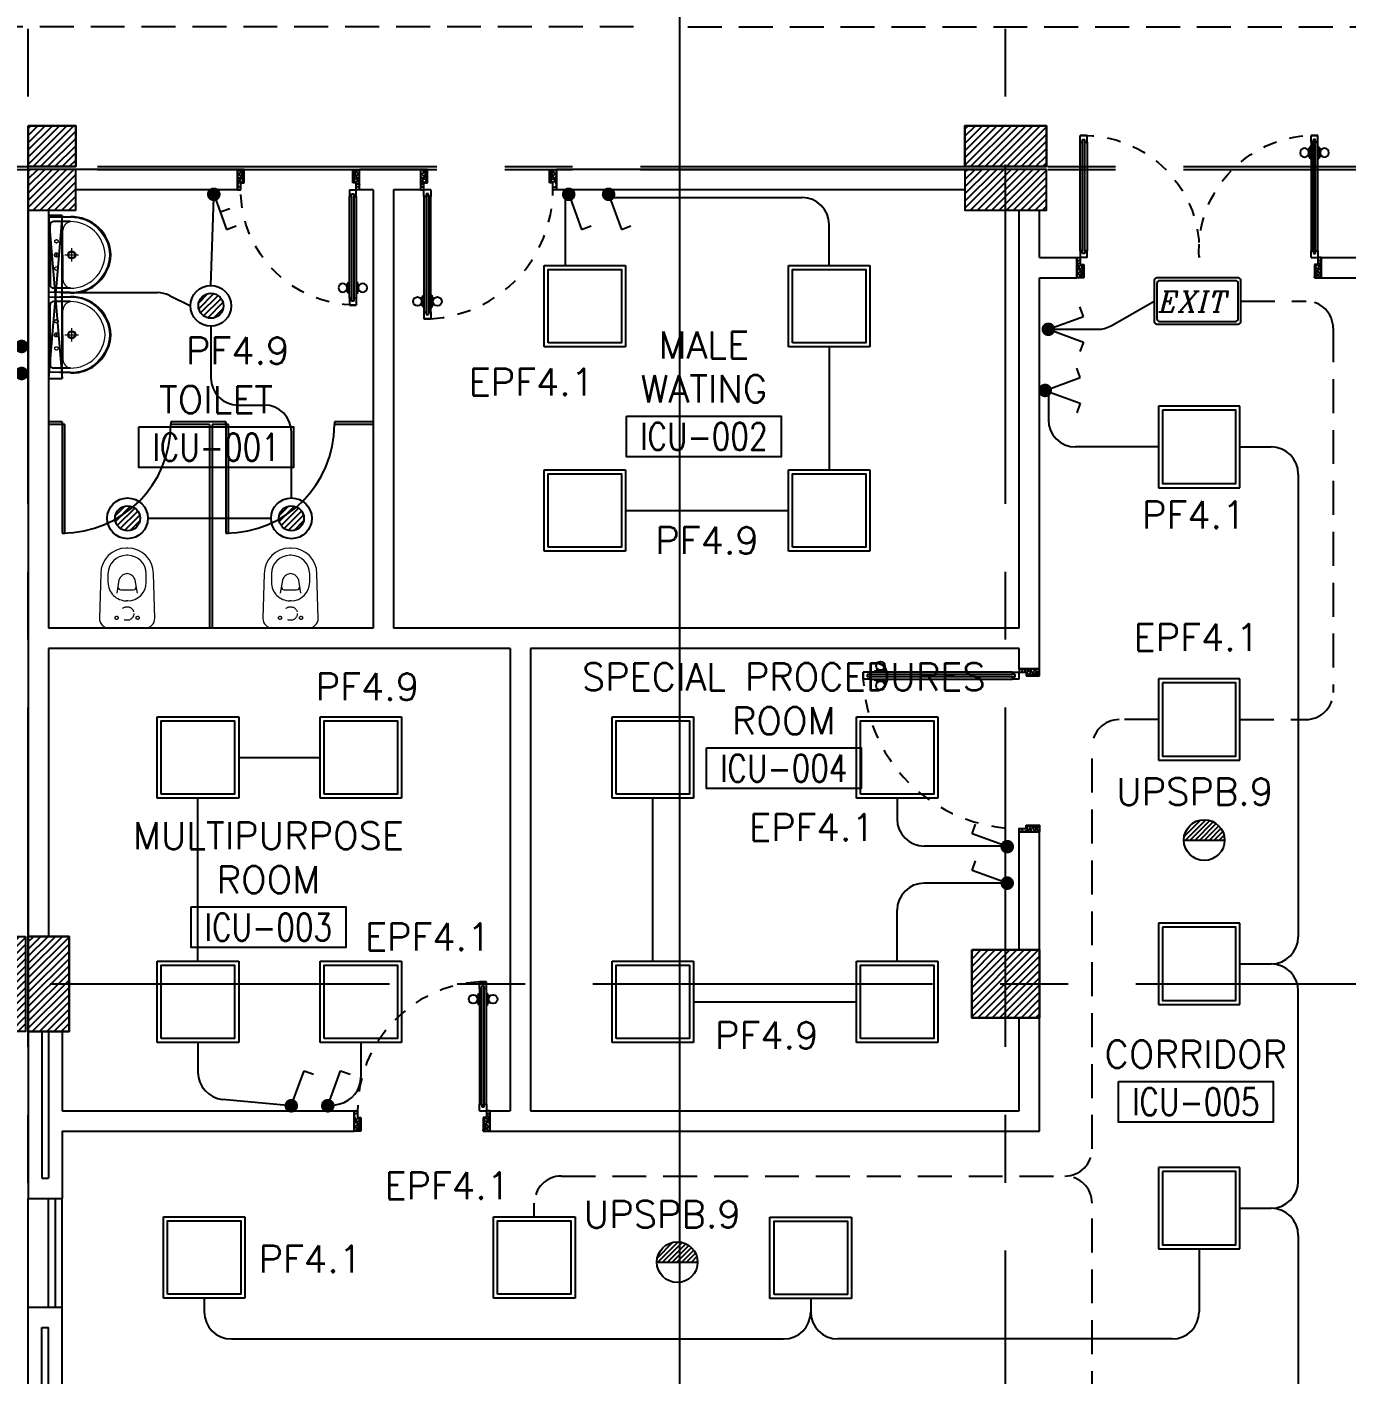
# Model space of a CAD drawing. Extents: x -0.3 to 91.9, y -1.1 to 78.4.
# Drawn here: x 52.18 to 61.9, y 24.48 to 34.4 of the extents above; entities that cross this region are included whole.
import ezdxf
from ezdxf.enums import TextEntityAlignment as Align

# ---------------------------------------------------------------- set-up
doc = ezdxf.new("R2010")
doc.units = 0
doc.header["$MEASUREMENT"] = 0
for name, pattern in [('CENTERX2', [4, 2.5, -0.5, 0.5, -0.5]), ('DASHED', [0.75, 0.5, -0.25]), ('HIDDEN', [0.375, 0.25, -0.125]), ('HIDDEN2', [0.1875, 0.125, -0.0625])]:
    doc.linetypes.add(name, pattern=pattern)
doc.layers.get('0').update_dxf_attribs({"linetype": 'CONTINUOUS'})
for name, color, linetype in [('AXES', 11, 'CENTERX2'), ('COL', 11, 'CONTINUOUS'), ('DOOR', 7, 'CONTINUOUS'), ('E-CLINE', 4, 'CONTINUOUS'), ('E-HLINE', 4, 'HIDDEN'), ('E-LITE', 4, 'CONTINUOUS'), ('E-SWITCH', 4, 'CONTINUOUS'), ('E-TEXT', 4, 'CONTINUOUS'), ('E-TRXT', 4, 'CONTINUOUS'), ('EL-LITE', 4, 'CONTINUOUS'), ('FIX', 11, 'CONTINUOUS'), ('HAT', 11, 'CONTINUOUS'), ('INSUL', 11, 'CONTINUOUS'), ('PART', 11, 'CONTINUOUS'), ('RM-BOX', 11, 'CONTINUOUS'), ('RM-NAME', 11, 'CONTINUOUS'), ('RM-NO', 11, 'CONTINUOUS'), ('SUNI-FUR', 11, 'CONTINUOUS'), ('WALL', 11, 'CONTINUOUS'), ('WIN', 7, 'CONTINUOUS')]:
    doc.layers.add(name, color=color, linetype=linetype)
doc.styles.add('ITALICC', font='italicc')
doc.styles.add('ROMANS', font='ROMANS.shx', dxfattribs={"width": 0.6})

# ---------------------------------------------------------------- blocks, each defined once
blk = doc.blocks.new('A$C272A55A0')
at = {"layer": 'DOOR', "color": 0, "linetype": 'ByBlock'}
for p, q in [((0, 900.4), (0, 1050.4)), ((50, 1050.4), (0, 1050.4)), ((50, 950.4), (50, 1050.4)), ((1750, 950.4), (1750, 1050.4)), ((1750, 1050.4), (1800, 1050.4)), ((1800, 1050.4), (1800, 900.4)), ((0, 900.4), (25, 900.4)), ((25, 950.4), (50, 950.4)), ((25, 900.4), (25, 950.4)), ((75, 900.4), (25, 900.4)), ((25, 850.4), (25, 900.4)), ((75, 900.4), (75, 850.4)), ((1725, 900.4), (1775, 900.4)), ((1725, 900.4), (1725, 850.4)), ((1775, 950.4), (1750, 950.4)), ((1775, 900.4), (1775, 950.4)), ((1800, 900.4), (1775, 900.4)), ((1775, 850.4), (1775, 900.4)), ((42, 850.4), (25, 850.4)), ((58, 870.4), (42, 870.4)), ((42, 870.4), (42, 850.4)), ((58, 850.4), (58, 870.4)), ((75, 850.4), (58, 850.4)), ((1725, 850.4), (1742, 850.4)), ((1742, 870.4), (1758, 870.4)), ((1742, 850.4), (1742, 870.4)), ((1758, 870.4), (1758, 850.4)), ((1758, 850.4), (1775, 850.4)), ((1717.8, 160.1), (1708.8, 160.1)), ((1708.8, 95.3), (1708.8, 160.1)), ((1725, 172.7), (1717.8, 172.7)), ((1717.8, 172.7), (1717.8, 82.7)), ((1717.8, 95.3), (1717.8, 160.1)), ((1775, 172.7), (1782.2, 172.7)), ((1782.2, 172.7), (1782.2, 82.7)), ((1782.2, 160.1), (1791.2, 160.1)), ((1782.2, 95.3), (1782.2, 160.1)), ((1791.2, 95.3), (1791.2, 160.1)), ((25, 50.4), (42, 50.4)), ((25, 50.4), (25, 0.4)), ((25, 0.4), (75, 0.4)), ((75, 0.4), (25, 0.4)), ((42, 50.4), (42, 30.4)), ((42, 30.4), (58, 30.4)), ((58, 50.4), (75, 50.4)), ((58, 50.4), (58, 30.4)), ((75, 50.4), (75, 0.4)), ((1717.8, 95.3), (1708.8, 95.3)), ((1725, 82.7), (1717.8, 82.7)), ((1742, 50.4), (1725, 50.4)), ((1725, 50.4), (1725, 0.4)), ((1775, 0.4), (1725, 0.4)), ((1725, 0.4), (1775, 0.4)), ((1742, 50.4), (1742, 30.4)), ((1758, 30.4), (1742, 30.4)), ((1775, 50.4), (1758, 50.4)), ((1758, 50.4), (1758, 30.4)), ((1775, 82.7), (1782.2, 82.7)), ((1775, 50.4), (1775, 0.4)), ((1782.2, 95.3), (1791.2, 95.3))]:
    blk.add_line(p, q, dxfattribs=at)
at = {"layer": 'DOOR', "color": 9, "linetype": 'ByBlock'}
for p, q in [((50, 1050.4), (0, 1010.2)), ((50, 1050.4), (0, 936.6)), ((50, 1050.4), (36.6, 950.4)), ((1750, 1050.4), (1800, 1010.2)), ((1750, 1050.4), (1800, 936.6)), ((1750, 1050.4), (1763.4, 950.4))]:
    blk.add_line(p, q, dxfattribs=at)
at = {"layer": 'DOOR', "linetype": 'ByBlock'}
for p, q in [((25, 850.4), (25, 50.4)), ((42, 850.4), (42, 50.4)), ((58, 850.4), (58, 50.4)), ((75, 50.4), (75, 850.4)), ((1725, 50.4), (1725, 850.4)), ((1742, 850.4), (1742, 50.4)), ((1758, 850.4), (1758, 50.4)), ((1775, 850.4), (1775, 50.4))]:
    blk.add_line(p, q, dxfattribs=at)
at = {"layer": 'DOOR', "color": 0, "linetype": 'ByBlock'}
for centre in [(1676.5, 127.7), (1823.5, 127.7)]:
    blk.add_circle(centre, 32.4, dxfattribs=at)
at = {"layer": 'DOOR', "color": 9, "linetype": 'ByBlock'}
for centre, radius, start, end in [((50, 1050.4), 54.4, 203.20738, 270), ((50, 1050.4), 74.4, 227.77643, 270), ((50, 1050.4), 34.4, 180, 270), ((50, 1050.4), 14.4, 180, 270), ((1750, 1050.4), 14.4, 270, 0), ((1750, 1050.4), 34.4, 270, 0), ((1750, 1050.4), 54.4, 270, 336.79262), ((1750, 1050.4), 74.4, 270, 312.22357), ((50, 1050.4), 94.4, 238.01819, 270), ((50, 1050.4), 114.4, 244.08384, 257.37743), ((50, 1050.4), 134.4, 248.15985, 259.28002), ((50, 1050.4), 154.4, 251.10529, 256.28577), ((1750, 1050.4), 94.4, 270, 301.98181), ((1750, 1050.4), 114.4, 282.62257, 295.91616), ((1750, 1050.4), 134.4, 280.71998, 291.84015), ((1750, 1050.4), 154.4, 283.71423, 288.89471)]:
    blk.add_arc(centre, radius, start, end, dxfattribs=at)
at = {"layer": 'DOOR', "linetype": 'HIDDEN', "ltscale": 0.5}
for centre, start, end in [((50, 851.4), 268.31738, 3.29648), ((1750, 851.4), 176.70352, 271.68262)]:
    blk.add_arc(centre, 851.4, start, end, dxfattribs=at)
at = {"layer": 'WALL', "linetype": 'ByBlock'}
blk.add_line((1800, 900.4), (1800, 1050.4), dxfattribs=at)
blk = doc.blocks.new('*X135')
at = {"color": 0}
for p, q in [((80579.2, 132657.6), (81071.3, 133149.7)), ((80579.2, 132710.7), (81018.3, 133149.7)), ((80579.2, 132763.7), (80965.3, 133149.7)), ((80579.2, 132816.7), (80912.2, 133149.7)), ((80579.2, 132869.8), (80859.2, 133149.7)), ((80579.2, 132922.8), (80806.2, 133149.7)), ((80579.2, 132975.8), (80753.1, 133149.7)), ((80579.2, 133028.9), (80700.1, 133149.7)), ((80579.2, 133081.9), (80647.1, 133149.7)), ((80579.2, 133134.9), (80594, 133149.7)), ((80624.4, 132649.7), (81079.2, 133104.6)), ((80677.4, 132649.7), (81079.2, 133051.6)), ((80730.4, 132649.7), (81079.2, 132998.5)), ((80783.5, 132649.7), (81079.2, 132945.5)), ((80836.5, 132649.7), (81079.2, 132892.5)), ((80889.5, 132649.7), (81079.2, 132839.4)), ((80942.6, 132649.7), (81079.2, 132786.4)), ((80995.6, 132649.7), (81079.2, 132733.4)), ((81048.6, 132649.7), (81079.2, 132680.3))]:
    blk.add_line(p, q, dxfattribs=at)
blk = doc.blocks.new('COL50')
at = {"layer": 'COL'}
blk.add_lwpolyline([(-250, 250), (-250, -250), (250, -250), (250, 250)], close=True, dxfattribs=at)
blk = doc.blocks.new('C7')
at = {"layer": 'HAT'}
h = blk.add_hatch(dxfattribs=at)
h.set_pattern_fill('ANSI31', color=256, scale=300, style=0)
h.set_pattern_definition([(45, (-248876.182, -51411.005), (-26.5165043, 26.5165043), [])])
h.paths.add_polyline_path([(350, 300), (250, 300), (0, 300), (0, 0), (350, 0)])
at = {"layer": 'COL'}
blk.add_lwpolyline([(0, 300), (0, 0), (350, 0), (350, 300)], close=True, dxfattribs=at)
blk = doc.blocks.new('C5')
at = {"layer": 'HAT', "linetype": 'ByBlock'}
h = blk.add_hatch(dxfattribs=at)
h.set_pattern_fill('ANSI31', color=256, scale=300, style=0)
h.set_pattern_definition([(45, (-223356.182, -51411.005), (-26.516504, 26.516504), [])])
h.paths.add_polyline_path([(300, 300), (0, 300), (0, 0), (300, 0)])
h.paths.add_polyline_path([(600, 300), (300, 300), (300, 0), (600, 0)])
at = {"layer": 'COL'}
blk.add_lwpolyline([(600, 300), (0, 300), (0, 0), (600, 0)], close=True, dxfattribs=at)
blk = doc.blocks.new('C11')
at = {"layer": 'HAT'}
h = blk.add_hatch(dxfattribs=at)
h.set_pattern_fill('ANSI31', color=256, scale=300, style=0)
h.set_pattern_definition([(45, (-248556.182, -75061.005), (-26.5165043, 26.5165043), [])])
h.paths.add_polyline_path([(300, 700), (0, 700), (0, 350), (300, 350)])
h.paths.add_polyline_path([(300, 350), (0, 350), (0, 0), (300, 0)])
at = {"layer": 'COL'}
blk.add_lwpolyline([(300, 700), (300, 0), (0, 0), (0, 700)], close=True, dxfattribs=at)
blk = doc.blocks.new('C11D')
at = {"layer": 'COL', "linetype": 'ByBlock'}
for p in [(-320, 0), (0, 0)]:
    blk.add_blockref('C11', p, dxfattribs=at)
blk = doc.blocks.new('RM1')
at = {"layer": 'RM-BOX'}
blk.add_lwpolyline([(569.9, -200), (-569.9, -200), (-569.9, -500), (569.9, -500)], close=True, dxfattribs=at)
at = {"layer": 'RM-NAME', "style": 'ROMANS'}
for tag, p in [('ROOMNAME1', (0, 323.8)), ('ROOMNAME2', (0, 0))]:
    blk.add_attdef(tag, text='', height=200, dxfattribs=at).set_placement(p, align=Align.MIDDLE)
at = {"layer": 'RM-NO', "style": 'ROMANS', "width": 0.8}
blk.add_attdef('ROOMNO', text='', height=200, dxfattribs=at).set_placement((0, -350), align=Align.MIDDLE)
blk = doc.blocks.new('DOOR90')
at = {"layer": 'DOOR', "color": 0, "linetype": 'ByBlock'}
for p, q in [((-150, 0), (-150, -25)), ((-150, 0), (0, 0)), ((0, -50), (0, 0)), ((-1000, -25), (-1000, -75)), ((-1000, -75), (-1000, -25)), ((-950, -25), (-1000, -25)), ((-950, -75), (-1000, -75)), ((-970, -42), (-970, -58)), ((-950, -42), (-970, -42)), ((-950, -58), (-970, -58)), ((-950, -25), (-950, -42)), ((-950, -58), (-950, -75)), ((-917.6, -25), (-917.6, -17.8)), ((-827.6, -17.8), (-917.6, -17.8)), ((-917.6, -75), (-917.6, -82.2)), ((-827.6, -82.2), (-917.6, -82.2)), ((-905, -17.8), (-905, -8.8)), ((-905, -8.8), (-840.2, -8.8)), ((-905, -17.8), (-840.2, -17.8)), ((-905, -82.2), (-905, -91.2)), ((-905, -82.2), (-840.2, -82.2)), ((-905, -91.2), (-840.2, -91.2)), ((-840.2, -17.8), (-840.2, -8.8)), ((-840.2, -82.2), (-840.2, -91.2)), ((-827.6, -25), (-827.6, -17.8)), ((-827.6, -75), (-827.6, -82.2)), ((-200, -42), (-200, -25)), ((-200, -25), (-150, -25)), ((-180, -42), (-200, -42)), ((-200, -75), (-200, -58)), ((-200, -58), (-180, -58)), ((-150, -75), (-200, -75)), ((-180, -58), (-180, -42)), ((-150, -75), (-150, -25)), ((-150, -25), (-100, -25)), ((-100, -25), (-100, -50)), ((-100, -50), (0, -50)), ((-150, -900), (-150, -875)), ((-150, -875), (-100, -875)), ((-100, -850), (0, -850)), ((-100, -875), (-100, -850)), ((0, -850), (0, -900)), ((0, -900), (-150, -900)), ((-150, -900), (0, -900))]:
    blk.add_line(p, q, dxfattribs=at)
at = {"layer": 'DOOR', "color": 9, "linetype": 'ByBlock'}
for p, q in [((0, -50), (-113.7, 0)), ((0, -50), (-40.1, 0)), ((0, -50), (-100, -36.6)), ((0, -850), (-113.7, -900)), ((0, -850), (-100, -863.4)), ((0, -850), (-40.1, -900))]:
    blk.add_line(p, q, dxfattribs=at)
at = {"layer": 'DOOR', "linetype": 'ByBlock'}
for p, q in [((-200, -25), (-950, -25)), ((-200, -42), (-950, -42)), ((-200, -58), (-950, -58)), ((-950, -75), (-200, -75))]:
    blk.add_line(p, q, dxfattribs=at)
at = {"layer": 'DOOR', "color": 0, "linetype": 'ByBlock'}
for centre in [(-872.6, 23.5), (-872.6, -123.5)]:
    blk.add_circle(centre, 32.4, dxfattribs=at)
at = {"layer": 'DOOR', "color": 9, "linetype": 'ByBlock'}
for centre, radius, start, end in [((0, -50), 154.4, 161.10529, 166.28577), ((0, -50), 134.4, 158.15985, 169.28002), ((0, -50), 94.4, 148.01819, 180), ((0, -50), 74.4, 137.77643, 180), ((0, -50), 114.4, 154.08384, 167.37743), ((0, -50), 54.4, 113.20738, 180), ((0, -50), 34.4, 90, 180), ((0, -50), 14.4, 90, 180), ((0, -850), 154.4, 193.71423, 198.89471), ((0, -850), 134.4, 190.71998, 201.84015), ((0, -850), 94.4, 180, 211.98181), ((0, -850), 74.4, 180, 222.22357), ((0, -850), 54.4, 180, 246.79262), ((0, -850), 34.4, 180, 270), ((0, -850), 14.4, 180, 270)]:
    blk.add_arc(centre, radius, start, end, dxfattribs=at)
at = {"layer": 'DOOR', "linetype": 'HIDDEN', "ltscale": 0.5}
blk.add_arc((-150, -25), 850, 180, 270, dxfattribs=at)
blk = doc.blocks.new('DOOR100')
at = {"layer": 'DOOR', "color": 0, "linetype": 'ByBlock'}
for p, q in [((-25, 1300), (-75, 1300)), ((-75, 1300), (-25, 1300)), ((-75, 1250), (-75, 1300)), ((-25, 1250), (-25, 1300)), ((-82.2, 1205), (-91.2, 1205)), ((-91.2, 1205), (-91.2, 1140.2)), ((-75, 1217.6), (-82.2, 1217.6)), ((-82.2, 1127.6), (-82.2, 1217.6)), ((-82.2, 1205), (-82.2, 1140.2)), ((-58, 1250), (-75, 1250)), ((-42, 1270), (-58, 1270)), ((-58, 1250), (-58, 1270)), ((-42, 1250), (-42, 1270)), ((-25, 1250), (-42, 1250)), ((-25, 1217.6), (-17.8, 1217.6)), ((-17.8, 1127.6), (-17.8, 1217.6)), ((-17.8, 1205), (-8.8, 1205)), ((-17.8, 1205), (-17.8, 1140.2)), ((-8.8, 1205), (-8.8, 1140.2)), ((-82.2, 1140.2), (-91.2, 1140.2)), ((-75, 1127.6), (-82.2, 1127.6)), ((-25, 1127.6), (-17.8, 1127.6)), ((-17.8, 1140.2), (-8.8, 1140.2)), ((-75, 200), (-58, 200)), ((-75, 150), (-75, 200)), ((-58, 200), (-58, 180)), ((-42, 200), (-25, 200)), ((-42, 180), (-42, 200)), ((-25, 200), (-25, 150)), ((-1200, 0), (-1200, 150)), ((-1200, 150), (-1175, 150)), ((-1200, 150), (-1200, 0)), ((-1175, 150), (-1175, 100)), ((-1175, 100), (-1150, 100)), ((-1150, 100), (-1150, 0)), ((-75, 150), (-25, 150)), ((-58, 180), (-42, 180)), ((-50, 100), (-50, 0)), ((-25, 100), (-50, 100)), ((0, 150), (-25, 150)), ((-25, 150), (-25, 100)), ((0, 150), (0, 0)), ((-1150, 0), (-1200, 0)), ((-50, 0), (0, 0))]:
    blk.add_line(p, q, dxfattribs=at)
at = {"layer": 'DOOR', "linetype": 'ByBlock'}
for p, q in [((-75, 1250), (-75, 200)), ((-58, 200), (-58, 1250)), ((-42, 200), (-42, 1250)), ((-25, 200), (-25, 1250)), ((0, 0), (0, 150))]:
    blk.add_line(p, q, dxfattribs=at)
at = {"layer": 'DOOR', "color": 9, "linetype": 'ByBlock'}
for p, q in [((-1150, 0), (-1200, 113.7)), ((-1150, 0), (-1163.4, 100)), ((-50, 0), (0, 113.7)), ((-50, 0), (-36.6, 100)), ((-1150, 0), (-1200, 40.1)), ((-50, 0), (0, 40.1))]:
    blk.add_line(p, q, dxfattribs=at)
at = {"layer": 'DOOR', "color": 0, "linetype": 'ByBlock'}
for centre in [(-123.5, 1172.6), (23.5, 1172.6)]:
    blk.add_circle(centre, 32.4, dxfattribs=at)
at = {"layer": 'DOOR', "linetype": 'HIDDEN', "ltscale": 0.5}
blk.add_arc((-25, 150), 1150, 89.99998, 180.00006, dxfattribs=at)
at = {"layer": 'DOOR', "color": 9, "linetype": 'ByBlock'}
for centre, radius, start, end in [((-1150, 0), 154.4, 103.71423, 108.89471), ((-1150, 0), 134.4, 100.71998, 111.84015), ((-50, 0), 134.4, 68.15985, 79.28002), ((-50, 0), 114.4, 64.08384, 77.37743), ((-50, 0), 154.4, 71.10529, 76.28577), ((-1150, 0), 94.4, 90, 121.98181), ((-1150, 0), 74.4, 90, 132.22357), ((-1150, 0), 54.4, 90, 156.79262), ((-1150, 0), 34.4, 90, 180), ((-1150, 0), 14.4, 90, 180), ((-50, 0), 94.4, 58.01819, 90), ((-50, 0), 74.4, 47.77643, 90), ((-50, 0), 54.4, 23.20738, 90), ((-50, 0), 34.4, 0, 90), ((-50, 0), 14.4, 0, 90)]:
    blk.add_arc(centre, radius, start, end, dxfattribs=at)
blk = doc.blocks.new('LAV1')
at = {"layer": 'FIX', "linetype": 'ByBlock', "ltscale": 0.3}
for p, q in [((-280, 210), (-275, 50)), ((-245, 210), (-245, 85)), ((245, 210), (245, 85)), ((280, 210), (275, 50)), ((0, 60), (-220.2, 60)), ((0, 60), (220.2, 60))]:
    blk.add_line(p, q, dxfattribs=at)
at = {"layer": 'FIX', "linetype": 'Continuous', "lineweight": 20}
for p, q in [((-275, 210), (-275, 50)), ((275, 210), (275, 50)), ((0, 155), (-181.4, 155)), ((0, 155), (181.4, 155)), ((0, 50), (-275, 50)), ((0, 50), (-252.5, 50)), ((0, 50), (252.5, 50)), ((0, 50), (275, 50))]:
    blk.add_line(p, q, dxfattribs=at)
at = {"layer": 'FIX', "linetype": 'DASHED', "lineweight": 20, "ltscale": 0.05}
for p, q in [((49.5, 220), (-50.5, 220)), ((-0.5, 170), (-0.5, 270)), ((-0.5, 170), (-0.5, 270))]:
    blk.add_line(p, q, dxfattribs=at)
at = {"layer": 'FIX', "lineweight": 20}
for p, q in [((15.6, 107.5), (-15.5, 107.5)), ((0, 92), (0, 123))]:
    blk.add_line(p, q, dxfattribs=at)
for centre, radius in [((-0.5, 220), 29.5), ((-0.5, 220), 22.5), ((0, 107.5), 15.5)]:
    blk.add_circle(centre, radius, dxfattribs=at)
at = {"layer": 'FIX', "linetype": 'HIDDEN', "lineweight": 20, "ltscale": 0.05}
for centre in [(-100, 107.5), (100, 107.5)]:
    blk.add_circle(centre, 12.4, dxfattribs=at)
at = {"layer": 'FIX', "linetype": 'ByBlock', "ltscale": 0.3}
for centre, radius, start, end in [((6.9, 220), 287, 91.37765, 182.00641), ((-6.9, 220), 287, 357.99359, 88.62235), ((-220.1, 84.9), 24.9, 179.70214, 269.94861), ((220.1, 84.9), 24.9, 270.05139, 0.29786)]:
    blk.add_arc(centre, radius, start, end, dxfattribs=at)
at = {"layer": 'FIX', "linetype": 'Continuous', "lineweight": 20}
for centre, radius, start, end in [((8.4, 216.7), 283.4, 91.6988, 181.35097), ((-8.4, 216.7), 283.4, 358.64903, 88.3012), ((7.6, 212.5), 252.7, 91.73281, 180.48842), ((-7.6, 212.5), 252.7, 359.51158, 88.26719), ((-179.2, 221.8), 66.9, 190.20056, 268.07863), ((179.2, 221.8), 66.9, 271.92137, 349.79944)]:
    blk.add_arc(centre, radius, start, end, dxfattribs=at)
blk = doc.blocks.new('WC1')
at = {"layer": 'FIX', "lineweight": 20}
for p, q in [((-210, 203.8), (-538, 193.8)), ((-475, 140.8), (-538, 140.8)), ((-727, 4.8), (-727, -4.8)), ((-674, 4.8), (-674, -4.8)), ((-533.7, 24.2), (-539.5, 0)), ((-539.5, 0), (-533.7, -24.2)), ((-394.8, 75.7), (-490.4, 60.1)), ((-339, 4.8), (-339, -4.8)), ((-490.4, -60.1), (-394.8, -75.7)), ((-538, -140.8), (-475, -140.8)), ((-538, -193.8), (-210, -203.8))]:
    blk.add_line(p, q, dxfattribs=at)
at = {"layer": 'FIX', "linetype": 'Continuous', "lineweight": 20}
blk.add_line((-420.1, -47.3), (-420.4, 44.6), dxfattribs=at)
at = {"layer": 'FIX', "lineweight": 20}
blk.add_lwpolyline([(-213.2, -203.8), (-210, -203.8, 0.414214), (-137, -130.8), (-137, 0), (-137, 130.8, 0.414214), (-210, 203.8)], format="xyb", dxfattribs=at)
at = {"layer": 'FIX', "linetype": 'HIDDEN2', "lineweight": 20, "ltscale": 0.3}
blk.add_circle((-245, 0), 49.8, dxfattribs=at)
at = {"layer": 'FIX', "linetype": 'HIDDEN', "lineweight": 20, "ltscale": 0.05}
for centre in [(-213.2, 77.5), (-213.2, -77.5)]:
    blk.add_circle(centre, 11.6, dxfattribs=at)
at = {"layer": 'FIX', "lineweight": 20}
for centre, radius, start, end in [((-538, 4.8), 189, 90, 180), ((-538, 4.8), 136, 90, 180), ((-475, 4.8), 136, 360, 90), ((-473, -6.9), 68.2, 128.92417, 152.84682), ((-464.4, -17.6), 82, 108.49595, 128.92417), ((-538, -4.8), 189, 180, 270), ((-538, -4.8), 136, 180, 270), ((-473, 6.9), 68.2, 207.15318, 231.07583), ((-464.4, 17.6), 82, 231.07583, 251.50405), ((-475, -4.8), 136, 270, 0)]:
    blk.add_arc(centre, radius, start, end, dxfattribs=at)
at = {"layer": 'FIX', "linetype": 'Continuous', "lineweight": 20}
for centre, start, end in [((-442.7, 45.5), 357.66621, 91.61215), ((-442.4, -45.6), 268.38785, 2.33379)]:
    blk.add_arc(centre, 22.3, start, end, dxfattribs=at)
blk = doc.blocks.new('DOOR-10')
at = {"layer": 'DOOR', "color": 0, "linetype": 'ByBlock'}
for p, q in [((-25.7, 1100), (-75.7, 1100)), ((-75.7, 1100), (-25.7, 1100)), ((-75.7, 1050), (-75.7, 1100)), ((-25.7, 1050), (-25.7, 1100)), ((-82.9, 1005), (-91.9, 1005)), ((-91.9, 1005), (-91.9, 940.2)), ((-75.7, 1017.6), (-82.9, 1017.6)), ((-82.9, 927.6), (-82.9, 1017.6)), ((-82.9, 1005), (-82.9, 940.2)), ((-58.7, 1050), (-75.7, 1050)), ((-42.7, 1070), (-58.7, 1070)), ((-58.7, 1050), (-58.7, 1070)), ((-42.7, 1050), (-42.7, 1070)), ((-25.7, 1050), (-42.7, 1050)), ((-25.7, 1017.6), (-18.5, 1017.6)), ((-18.5, 927.6), (-18.5, 1017.6)), ((-18.5, 1005), (-9.5, 1005)), ((-18.5, 1005), (-18.5, 940.2)), ((-9.5, 1005), (-9.5, 940.2)), ((-82.9, 940.2), (-91.9, 940.2)), ((-75.7, 927.6), (-82.9, 927.6)), ((-25.7, 927.6), (-18.5, 927.6)), ((-18.5, 940.2), (-9.5, 940.2)), ((-75.7, 200), (-58.7, 200)), ((-75.7, 150), (-75.7, 200)), ((-58.7, 200), (-58.7, 180)), ((-42.7, 200), (-25.7, 200)), ((-42.7, 180), (-42.7, 200)), ((-25.7, 200), (-25.7, 150)), ((-1000.7, 0), (-1000.7, 150)), ((-1000.7, 150), (-975.7, 150)), ((-1000.7, 150), (-1000.7, 0)), ((-975.7, 150), (-975.7, 100)), ((-975.7, 100), (-950.7, 100)), ((-950.7, 100), (-950.7, 0)), ((-75.7, 150), (-25.7, 150)), ((-58.7, 180), (-42.7, 180)), ((-50.7, 100), (-50.7, 0)), ((-25.7, 100), (-50.7, 100)), ((-0.7, 150), (-25.7, 150)), ((-25.7, 150), (-25.7, 100)), ((-950.7, 0), (-1000.7, 0)), ((-50.7, 0), (-0.7, 0))]:
    blk.add_line(p, q, dxfattribs=at)
at = {"layer": 'DOOR', "linetype": 'ByBlock'}
for p, q in [((-75.7, 1050), (-75.7, 200)), ((-58.7, 200), (-58.7, 1050)), ((-42.7, 200), (-42.7, 1050)), ((-25.7, 200), (-25.7, 1050))]:
    blk.add_line(p, q, dxfattribs=at)
at = {"layer": 'DOOR', "color": 9, "linetype": 'ByBlock'}
for p, q in [((-950.7, 0), (-1000.7, 113.7)), ((-950.7, 0), (-964.1, 100)), ((-50.7, 0), (-0.7, 113.7)), ((-50.7, 0), (-37.3, 100)), ((-0.7, 0), (-0.7, 150)), ((-950.7, 0), (-1000.7, 40.1)), ((-50.7, 0), (-0.7, 40.1))]:
    blk.add_line(p, q, dxfattribs=at)
at = {"layer": 'DOOR', "color": 0, "linetype": 'ByBlock'}
for centre in [(-124.2, 972.6), (22.8, 972.6)]:
    blk.add_circle(centre, 32.4, dxfattribs=at)
at = {"layer": 'DOOR', "linetype": 'HIDDEN', "ltscale": 0.5}
blk.add_arc((-23.4, 149.1), 952.3, 93.14816, 179.94816, dxfattribs=at)
at = {"layer": 'DOOR', "color": 9, "linetype": 'ByBlock'}
for centre, radius, start, end in [((-950.7, 0), 154.4, 103.71423, 108.89471), ((-950.7, 0), 134.4, 100.71998, 111.84015), ((-50.7, 0), 134.4, 68.15985, 79.28002), ((-50.7, 0), 114.4, 64.08384, 77.37743), ((-50.7, 0), 154.4, 71.10529, 76.28577), ((-950.7, 0), 94.4, 90, 121.98181), ((-950.7, 0), 74.4, 90, 132.22357), ((-950.7, 0), 54.4, 90, 156.79262), ((-950.7, 0), 34.4, 90, 180), ((-950.7, 0), 14.4, 90, 180), ((-50.7, 0), 94.4, 58.01819, 90), ((-50.7, 0), 74.4, 47.77643, 90), ((-50.7, 0), 54.4, 23.20738, 90), ((-50.7, 0), 34.4, 0, 90), ((-50.7, 0), 14.4, 0, 90)]:
    blk.add_arc(centre, radius, start, end, dxfattribs=at)
blk = doc.blocks.new('L42')
at = {"layer": 'E-LITE'}
for p, q in [((0.3, 0.3), (-0.3, 0.3)), ((-0.3, 0.3), (-0.3, -0.3)), ((0.3, -0.3), (0.3, 0.3)), ((-0.3, -0.3), (0.3, -0.3))]:
    blk.add_line(p, q, dxfattribs=at)
at = {"layer": 'E-LITE', "color": 8}
blk.add_lwpolyline([(-0.27, 0.27), (-0.27, -0.27), (0.27, -0.27), (0.27, 0.27)], close=True, dxfattribs=at)
blk = doc.blocks.new('*X59')
at = {"color": 0}
for p, q in [((21548.527, 18540.142), (21548.801, 18540.415)), ((21548.529, 18539.966), (21548.977, 18540.414)), ((21548.584, 18539.845), (21549.098, 18540.359)), ((21548.672, 18539.756), (21549.187, 18540.271)), ((21548.793, 18539.7), (21549.243, 18540.15)), ((21548.966, 18539.696), (21549.246, 18539.977))]:
    blk.add_line(p, q, dxfattribs=at)
blk = doc.blocks.new('SPOT')
at = {"layer": 'E-LITE'}
for radius in [0.6, 0.369]:
    blk.add_circle((0, 0), radius, dxfattribs=at)
at = {"layer": 'E-LITE', "color": 8}
blk.add_blockref('*X59', (-21548.886, -18540.056), dxfattribs=at)
blk = doc.blocks.new('MR14')
at = {"layer": 'E-LITE'}
for p, q in [((-600, 100), (-600, 0)), ((600, 0), (600, 100)), ((-600, 0), (600, 0))]:
    blk.add_line(p, q, dxfattribs=at)
at = {"layer": 'E-LITE', "color": 8}
for p, q in [((600, 100), (-600, 0)), ((600, 0), (-600, 100))]:
    blk.add_line(p, q, dxfattribs=at)
at = {"layer": 'E-LITE', "color": 3}
blk.add_line((600, 100), (-600, 100), dxfattribs=at)
blk = doc.blocks.new('EXIT')
at = {"layer": 'E-LITE', "color": 4}
for p, q in [((-0.32, 0.15), (-0.32, -0.15)), ((0.3, 0.17), (-0.3, 0.17)), ((0.32, -0.15), (0.32, 0.15)), ((-0.3, -0.17), (0.3, -0.17))]:
    blk.add_line(p, q, dxfattribs=at)
at = {"layer": 'E-LITE', "color": 8}
for p, q in [((-0.3, 0.13), (-0.3, -0.13)), ((0.28, 0.15), (-0.28, 0.15)), ((0.3, -0.13), (0.3, 0.13)), ((-0.28, -0.15), (0.28, -0.15))]:
    blk.add_line(p, q, dxfattribs=at)
at = {"layer": 'E-LITE', "color": 4}
for centre, start, end in [((-0.3, 0.15), 90, 180), ((0.3, 0.15), 360, 90), ((-0.3, -0.15), 180, 270), ((0.3, -0.15), 270, 0)]:
    blk.add_arc(centre, 0.02, start, end, dxfattribs=at)
at = {"layer": 'E-LITE', "color": 8}
for centre, start, end in [((-0.28, 0.13), 90, 180), ((0.28, 0.13), 0, 90), ((-0.28, -0.13), 180, 270), ((0.28, -0.13), 270, 0)]:
    blk.add_arc(centre, 0.02, start, end, dxfattribs=at)
at = {"layer": 'E-LITE', "color": 5, "style": 'ITALICC'}
blk.add_text('EXIT', height=0.15, dxfattribs=at).set_placement((-0.284, -0.0783))
blk = doc.blocks.new('EL')
at = {"layer": 'EL-LITE'}
h = blk.add_hatch(dxfattribs=at)
h.set_pattern_fill('ANSI31', color=4, scale=0.2, style=0)
h.set_pattern_definition([(45, (587.071197, 567.777136), (-0.0176776695, 0.0176776695), [])])
h.paths.add_polyline_path([(0.15, 0, 1), (-0.15, 0)])
at = {"layer": 'EL-LITE', "color": 4}
blk.add_line((-0.15, 0), (0.15, 0), dxfattribs=at)
blk.add_circle((0, 0), 0.15, dxfattribs=at)

msp = doc.modelspace()

# ---------------------------------------------------------------- linework, layer by layer
at = {"layer": 'AXES'}
for p, q in [((59.39, -1.1143), (59.39, 77.6984)), ((52.19, -1.1143), (52.19, 77.3484)), ((0.7, 33.37), (73.79, 33.37)), ((0.7, 33.35), (73.79, 33.35)), ((0.35, 27.35), (68.39, 27.35))]:
    msp.add_line(p, q, dxfattribs=at)
at = {"layer": 'E-CLINE', "color": 4, "linetype": 'ByBlock'}
for p, q in [((56.1462, 33.1661), (56.1462, 32.643)), ((53.535, 32.495), (53.5556, 33.1411)), ((56.4736, 33.1426), (57.89, 33.1426)), ((58.09, 32.643), (58.09, 32.9426)), ((61.715, 32.7), (61.715, 32.55)), ((52.44, 32.4417), (53.1414, 32.4417)), ((53.2294, 32.4212), (53.385, 32.345)), ((60.1662, 32.1984), (60.4835, 32.38)), ((53.535, 32.195), (53.535, 31.8139)), ((59.7044, 32.1719), (60.0668, 32.1719)), ((58.09, 32.043), (58.09, 31.1371)), ((59.7044, 31.713), (59.7044, 31.5052)), ((53.735, 31.6139), (53.9283, 31.6139)), ((54.1283, 30.9295), (54.1283, 31.4139)), ((60.515, 31.3052), (59.9044, 31.3052)), ((61.115, 31.3052), (61.3457, 31.3052)), ((53.0712, 30.7795), (53.9783, 30.7795)), ((56.59, 30.8371), (57.79, 30.8371)), ((53.74, 29.0175), (54.34, 29.0175)), ((53.44, 27.5175), (53.44, 28.7175)), ((56.79, 27.5175), (56.79, 28.7175)), ((58.59, 28.7175), (58.59, 28.565)), ((59.39, 28.365), (58.79, 28.365)), ((59.3765, 28.0921), (58.79, 28.0921)), ((58.59, 27.5175), (58.59, 27.8921)), ((57.09, 27.2175), (58.29, 27.2175)), ((53.44, 26.9175), (53.44, 26.6985)), ((54.64, 26.9175), (54.64, 26.6618)), ((54.1275, 26.4523), (53.6215, 26.4993)), ((54.4212, 26.4523), (54.4847, 26.4668))]:
    msp.add_line(p, q, dxfattribs=at)
at = {"layer": 'E-CLINE', "color": 4}
for p, q in [((61.5457, 31.1052), (61.5457, 27.6972)), ((61.115, 27.4972), (61.3457, 27.4972)), ((61.5457, 25.8972), (61.5457, 27.2972)), ((61.115, 25.6972), (61.3457, 25.6972)), ((61.5457, 25.4972), (61.5457, 21.0972)), ((60.815, 25.3972), (60.815, 24.9343)), ((53.4862, 25.0343), (53.4862, 24.9343)), ((57.9539, 25.0327), (57.9539, 24.9343)), ((53.6862, 24.7343), (57.7539, 24.7343)), ((60.615, 24.7343), (58.1539, 24.7343))]:
    msp.add_line(p, q, dxfattribs=at)
at = {"layer": 'E-CLINE', "color": 4, "linetype": 'ByBlock'}
for centre, start, end in [((57.89, 32.9426), 0, 90), ((53.1414, 32.2417), 63.8928, 90), ((60.0668, 32.3719), 270, 299.78888), ((53.735, 31.8139), 180, 270), ((53.9283, 31.4139), 0, 90), ((59.9044, 31.5052), 180, 270), ((61.3457, 31.1052), 0, 90), ((58.79, 28.565), 180, 270), ((58.79, 27.8921), 90, 180), ((53.64, 26.6985), 180, 264.68914), ((54.44, 26.6618), 282.90564, 0)]:
    msp.add_arc(centre, 0.2, start, end, dxfattribs=at)
at = {"layer": 'E-CLINE', "color": 4}
for centre, start, end in [((61.3457, 27.6972), 270, 0), ((61.3457, 27.2972), 0, 90), ((61.3457, 25.8972), 270, 0), ((61.3457, 25.4972), 0, 90), ((53.6862, 24.9343), 180, 270), ((57.7539, 24.9343), 270, 0), ((58.1539, 24.9343), 180, 270), ((60.615, 24.9343), 270, 0)]:
    msp.add_arc(centre, 0.2, start, end, dxfattribs=at)
at = {"layer": 'E-HLINE', "color": 4}
for p, q in [((56.6495, 34.399), (49.8495, 34.399)), ((57.0495, 34.399), (63.8495, 34.399)), ((61.1235, 32.38), (61.6027, 32.38)), ((61.8027, 32.18), (61.8027, 29.4972)), ((60.515, 29.2972), (60.2265, 29.2972)), ((61.115, 29.2972), (61.6027, 29.2972)), ((60.0265, 26.1343), (60.0265, 29.0972)), ((56.1175, 25.9343), (59.8265, 25.9343)), ((55.9175, 25.6343), (55.9175, 25.7343)), ((60.0265, 23.4972), (60.0265, 25.7343))]:
    msp.add_line(p, q, dxfattribs=at)
for centre, start, end in [((61.6027, 32.18), 0, 90), ((61.6027, 29.4972), 270, 360), ((60.2265, 29.0972), 90, 180), ((59.8265, 26.1343), 270, 0), ((56.1175, 25.7343), 90, 180), ((59.8265, 25.7343), 0, 90)]:
    msp.add_arc(centre, 0.2, start, end, dxfattribs=at)
at = {"layer": 'E-SWITCH', "color": 4}
for p, q in [((53.5564, 33.1661), (53.6505, 32.9077)), ((56.1712, 33.1661), (56.2652, 32.9077)), ((56.465, 33.1661), (56.5591, 32.9077)), ((53.6035, 33.0369), (53.6739, 33.0626)), ((53.6505, 32.9077), (53.721, 32.9334)), ((56.2652, 32.9077), (56.3357, 32.9334)), ((56.5591, 32.9077), (56.6295, 32.9334)), ((59.7044, 32.1719), (59.9628, 32.266)), ((59.9628, 32.266), (59.9372, 32.3365)), ((59.7044, 32.1719), (59.9628, 32.0779)), ((59.9628, 32.0779), (59.9372, 32.0074)), ((59.9393, 31.8156), (59.9137, 31.8861)), ((59.6809, 31.7216), (59.9393, 31.8156)), ((59.6809, 31.7216), (59.9393, 31.6275)), ((59.9393, 31.6275), (59.9137, 31.557)), ((59.1431, 28.4549), (59.1687, 28.5254)), ((59.4015, 28.3609), (59.1431, 28.4549)), ((59.1431, 28.1861), (59.1687, 28.2566)), ((59.4015, 28.0921), (59.1431, 28.1861)), ((54.1275, 26.4523), (54.2215, 26.7107)), ((54.2215, 26.7107), (54.292, 26.6851)), ((54.3962, 26.4523), (54.4903, 26.7107)), ((54.4903, 26.7107), (54.5608, 26.6851))]:
    msp.add_line(p, q, dxfattribs=at)
at = {"layer": 'E-SWITCH', "color": 4, "const_width": 0.05}
for points in [[(53.5564, 33.1911, -1), (53.5564, 33.1411, -1)], [(56.1712, 33.1911, -1), (56.1712, 33.1411, -1)], [(56.465, 33.1911, -1), (56.465, 33.1411, -1)], [(59.6794, 32.1719, 1), (59.7294, 32.1719, 1)], [(52.1659, 32.0455, 1), (52.1159, 32.0455, 1)], [(52.1659, 31.8463, -1), (52.1159, 31.8463, -1)], [(59.6559, 31.7216, 1), (59.7059, 31.7216, 1)], [(59.4265, 28.3609, 1), (59.3765, 28.3609, 1)], [(59.4265, 28.0921, 1), (59.3765, 28.0921, 1)], [(54.1275, 26.4273, 1), (54.1275, 26.4773, 1)], [(54.3962, 26.4273, 1), (54.3962, 26.4773, 1)]]:
    msp.add_lwpolyline(points, format="xyb", close=True, dxfattribs=at)
at = {"layer": 'INSUL'}
for p, q in [((52.29, 27), (52.29, 25.9182)), ((52.34, 27), (52.34, 25.9182)), ((52.29, 25.9182), (52.34, 25.9182)), ((52.29, 24.8182), (52.34, 24.8182)), ((52.29, 22.5994), (52.29, 24.8182)), ((52.34, 22.5994), (52.34, 24.8182))]:
    msp.add_line(p, q, dxfattribs=at)
at = {"layer": 'PART', "linetype": 'ByBlock'}
for p, q in [((52.44, 31.49), (52.34, 31.49)), ((52.46, 31.47), (52.34, 31.47)), ((52.44, 31.49), (52.44, 31.47)), ((52.44, 31.47), (52.44, 30.67)), ((52.46, 31.47), (52.44, 31.47)), ((52.46, 30.67), (52.46, 31.47)), ((53.645, 31.49), (53.24, 31.49)), ((53.24, 31.49), (53.24, 31.47)), ((53.525, 31.47), (53.24, 31.47)), ((53.525, 31.47), (53.525, 29.97)), ((53.545, 31.47), (53.545, 29.97)), ((53.645, 31.47), (53.545, 31.47)), ((53.645, 31.49), (53.645, 31.47)), ((53.645, 31.47), (53.645, 31.49)), ((53.645, 31.47), (53.645, 30.67)), ((53.665, 31.47), (53.645, 31.47)), ((53.665, 30.67), (53.665, 31.47)), ((54.73, 31.49), (54.445, 31.49)), ((54.445, 31.49), (54.445, 31.47)), ((54.73, 31.47), (54.445, 31.47)), ((52.44, 30.67), (52.46, 30.67)), ((53.645, 30.67), (53.665, 30.67))]:
    msp.add_line(p, q, dxfattribs=at)
for centre in [(52.44, 31.47), (53.645, 31.47)]:
    msp.add_arc(centre, 0.8, 270, 0, dxfattribs=at)
at = {"layer": 'SUNI-FUR', "linetype": 'Continuous'}
msp.add_line((56.99, 5.75), (56.99, 64.57), dxfattribs=at)
at = {"layer": 'WALL', "linetype": 'ByBlock'}
for p, q in [((53.73, 33.35), (52.54, 33.35)), ((53.73, 33.2), (53.73, 33.35)), ((55.08, 33.35), (54.63, 33.35)), ((54.63, 33.2), (54.63, 33.35)), ((55.08, 33.35), (55.08, 33.2)), ((59.09, 33.35), (56.08, 33.35)), ((56.08, 33.35), (56.08, 33.2)), ((53.73, 33.2), (52.54, 33.2)), ((53.73, 33.2), (52.54, 33.2)), ((54.73, 33.2), (54.63, 33.2)), ((54.73, 33.2), (54.63, 33.2)), ((54.73, 33.2), (54.73, 33.05)), ((54.73, 33.2), (54.73, 29.97)), ((54.88, 33.2), (54.88, 29.97)), ((55.08, 33.2), (54.88, 33.2)), ((59.09, 33.2), (56.08, 33.2)), ((59.915, 32.55), (59.915, 32.7)), ((61.715, 32.55), (61.715, 32.7)), ((54.73, 29.97), (52.34, 29.97)), ((59.49, 29.97), (54.88, 29.97)), ((55.74, 29.82), (52.34, 29.82)), ((55.74, 29.82), (55.74, 26.415)), ((59.49, 29.82), (55.89, 29.82)), ((55.89, 29.82), (55.89, 26.415)), ((59.64, 29.67), (59.49, 29.67)), ((59.64, 28.47), (59.49, 28.47)), ((52.44, 26.415), (54.59, 26.415)), ((54.59, 26.415), (54.59, 26.265)), ((55.59, 26.415), (55.59, 26.265)), ((55.59, 26.415), (55.74, 26.415)), ((55.89, 26.415), (59.49, 26.415)), ((52.44, 26.265), (54.59, 26.265)), ((55.59, 26.265), (59.64, 26.265))]:
    msp.add_line(p, q, dxfattribs=at)
at = {"layer": 'WALL'}
for p, q in [((52.19, 33.1), (52.19, 27.6)), ((52.34, 33.05), (52.34, 29.97)), ((59.49, 29.97), (59.49, 33.05)), ((59.64, 32.7), (59.64, 33.05)), ((59.64, 32.7), (59.915, 32.7)), ((61.715, 32.7), (61.99, 32.7)), ((59.64, 32.55), (59.915, 32.55)), ((59.64, 29.67), (59.64, 32.55)), ((61.715, 32.55), (61.99, 32.55)), ((52.34, 29.82), (52.34, 27.7)), ((59.49, 29.67), (59.49, 29.82)), ((59.49, 27.6), (59.49, 28.47)), ((59.64, 26.265), (59.64, 28.47)), ((59.49, 26.415), (59.49, 27.1)), ((52.19, 27), (52.19, 25.7682)), ((52.44, 27), (52.44, 26.415)), ((52.44, 26.265), (52.44, 25.7682)), ((52.19, 25.7682), (52.44, 25.7682)), ((52.19, 24.9682), (52.44, 24.9682)), ((52.19, 22.4494), (52.19, 24.9682)), ((52.44, 24.265), (52.44, 24.9682))]:
    msp.add_line(p, q, dxfattribs=at)
at = {"layer": 'WALL', "linetype": 'ByBlock', "ltscale": 0.3}
for points in [[(52.19, 33.67), (52.54, 33.67), (52.54, 33.37), (52.19, 33.37)], [(59.09, 33.67), (59.69, 33.67), (59.69, 33.37), (59.09, 33.37)], [(52.19, 33.05), (52.54, 33.05), (52.54, 33.35), (52.19, 33.35)], [(59.69, 33.35), (59.09, 33.35), (59.09, 33.05), (59.69, 33.05)], [(52.19, 27), (52.49, 27), (52.49, 27.7), (52.19, 27.7)], [(59.14, 27.6), (59.64, 27.6), (59.64, 27.1), (59.14, 27.1)]]:
    msp.add_lwpolyline(points, close=True, dxfattribs=at)
at = {"layer": 'WIN'}
for p, q in [((52.19, 24.9682), (52.19, 25.7682)), ((52.34, 24.9682), (52.34, 25.7682)), ((52.39, 24.9682), (52.39, 25.7682)), ((52.44, 24.9682), (52.44, 25.7682))]:
    msp.add_line(p, q, dxfattribs=at)

# ---------------------------------------------------------------- block references
at = {"layer": 'COL', "linetype": 'ByBlock', "xscale": 0.0009999999892897904, "yscale": 0.000999999996565748, "zscale": 0.001}
for name, p in [('C7', (52.19, 33.37)), ('C5', (59.09, 33.37)), ('C7', (52.19, 33.05)), ('C5', (59.09, 33.05)), ('C11D', (52.19, 27))]:
    msp.add_blockref(name, p, dxfattribs=at)
at = {"layer": 'COL', "xscale": 0.0009999999892897904, "yscale": 0.000999999996565748, "zscale": 0.001}
msp.add_blockref('COL50', (59.39, 27.35), dxfattribs=at)
at = {"layer": 'DOOR', "color": 0, "linetype": 'ByBlock', "yscale": 0.000999999996565748, "zscale": 0.001}
for name, p, xscale, rotation in [('A$C272A55A0', (59.915, 33.6004), -0.0009999999892897904, 180), ('DOOR90', (54.63, 33.35), -0.000999999996565748, 270), ('DOOR100', (59.64, 29.67), 0.000999999996565748, 90)]:
    msp.add_blockref(name, p, dxfattribs=dict(at, xscale=xscale, rotation=rotation))
at = {"layer": 'DOOR', "color": 0, "linetype": 'ByBlock', "ltscale": 0.3, "xscale": 0.0009999999892897904, "yscale": 0.000999999996565748, "zscale": 0.001, "rotation": 180}
msp.add_blockref('DOOR-10', (55.0793, 33.35), dxfattribs=at)
at = {"layer": 'DOOR', "color": 0, "linetype": 'ByBlock', "ltscale": 0.3, "xscale": 0.0009999999892897904, "yscale": 0.000999999996565748, "zscale": 0.001}
msp.add_blockref('DOOR-10', (55.5907, 26.265), dxfattribs=at)
at = {"layer": 'E-LITE', "xscale": 0.0009999999892897904, "yscale": 0.0009999999892897904, "zscale": 0.001, "rotation": 90}
msp.add_blockref('MR14', (52.44, 32.4094), dxfattribs=at)
at = {"layer": 'E-LITE', "xscale": -1, "rotation": 180}
for p in [(56.29, 32.343), (58.09, 32.343), (56.29, 30.8371), (58.09, 30.8371), (53.44, 29.0175), (54.64, 29.0175), (56.79, 29.0175), (58.59, 29.0175), (53.44, 27.2175), (54.64, 27.2175), (56.79, 27.2175), (58.59, 27.2175), (53.4862, 25.3343), (55.9175, 25.3343), (57.9539, 25.3327)]:
    msp.add_blockref('L42', p, dxfattribs=at)
at = {"layer": 'E-LITE'}
for name, p in [('EXIT', (60.8035, 32.38)), ('L42', (60.815, 31.3052)), ('L42', (60.815, 29.2972)), ('EL', (60.853, 28.4093)), ('L42', (60.815, 27.4972)), ('L42', (60.815, 25.6972)), ('EL', (56.9708, 25.3003))]:
    msp.add_blockref(name, p, dxfattribs=at)
at = {"layer": 'E-LITE', "xscale": 0.25, "yscale": 0.25, "zscale": 0.25}
for p in [(53.535, 32.345), (52.9212, 30.7795), (54.1283, 30.7795)]:
    msp.add_blockref('SPOT', p, dxfattribs=at)
at = {"layer": 'FIX', "xscale": 0.000999999996565748, "yscale": 0.000999999996565748, "zscale": 0.001, "rotation": 270}
for name, p in [('LAV1', (52.29, 32.7198)), ('LAV1', (52.29, 32.1308)), ('WC1', (52.9178, 29.833)), ('WC1', (54.1221, 29.833))]:
    msp.add_blockref(name, p, dxfattribs=at)
at = {"layer": 'HAT', "xscale": 0.0009999999892897904, "yscale": 0.000999999996565748, "zscale": 0.001}
msp.add_blockref('*X135', (-21.4392, -105.5497), dxfattribs=at)
at = {"layer": 'RM-NAME'}
ref = msp.add_blockref('RM1', (57.1666, 31.7329), dxfattribs=dict(at, xscale=-0.0009999999892897904, yscale=0.000999999996565748, zscale=0.001))
ref.add_attrib('ROOMNO', 'ICU-002', dxfattribs={"layer": 'RM-NO', "height": 0.2, "style": 'ROMANS', "width": 0.8}).set_placement((57.1666, 31.3829), align=Align.MIDDLE)
ref.add_attrib('ROOMNAME2', 'WATING', dxfattribs={"height": 0.2, "style": 'ROMANS'}).set_placement((57.1666, 31.7329), align=Align.MIDDLE)
ref.add_attrib('ROOMNAME1', 'MALE', dxfattribs={"height": 0.2, "style": 'ROMANS'}).set_placement((57.1666, 32.0567), align=Align.MIDDLE)
ref = msp.add_blockref('RM1', (53.5734, 31.6541), dxfattribs=dict(at, xscale=-0.0009999999892897904, yscale=0.000999999996565748, zscale=0.001))
ref.add_attrib('ROOMNO', 'ICU-001', dxfattribs={"layer": 'RM-NO', "height": 0.2, "style": 'ROMANS', "width": 0.8}).set_placement((53.5734, 31.3041), align=Align.MIDDLE)
ref.add_attrib('ROOMNAME2', 'TOILET', dxfattribs={"height": 0.2, "style": 'ROMANS'}).set_placement((53.5734, 31.6541), align=Align.MIDDLE)
ref = msp.add_blockref('RM1', (57.755, 29.2885), dxfattribs=dict(at, xscale=-0.0009999999892897904, yscale=0.000999999996565748, zscale=0.001))
ref.add_attrib('ROOMNO', 'ICU-004', dxfattribs={"layer": 'RM-NO', "height": 0.2, "style": 'ROMANS', "width": 0.8}).set_placement((57.755, 28.9385), align=Align.MIDDLE)
ref.add_attrib('ROOMNAME2', 'ROOM', dxfattribs={"height": 0.2, "style": 'ROMANS'}).set_placement((57.755, 29.2885), align=Align.MIDDLE)
ref.add_attrib('ROOMNAME1', 'SPECIAL PROCEDURES', dxfattribs={"height": 0.2, "style": 'ROMANS'}).set_placement((57.755, 29.6123), align=Align.MIDDLE)
ref = msp.add_blockref('RM1', (53.9585, 28.1181), dxfattribs=dict(at, xscale=-0.0009999999892897904, yscale=0.000999999996565748, zscale=0.001))
ref.add_attrib('ROOMNO', 'ICU-003', dxfattribs={"layer": 'RM-NO', "height": 0.2, "style": 'ROMANS', "width": 0.8}).set_placement((53.9585, 27.7681), align=Align.MIDDLE)
ref.add_attrib('ROOMNAME2', 'ROOM', dxfattribs={"height": 0.2, "style": 'ROMANS'}).set_placement((53.9585, 28.1181), align=Align.MIDDLE)
ref.add_attrib('ROOMNAME1', 'MULTIPURPOSE', dxfattribs={"height": 0.2, "style": 'ROMANS'}).set_placement((53.9585, 28.442), align=Align.MIDDLE)
ref = msp.add_blockref('RM1', (60.7905, 26.8318), dxfattribs=dict(at, xscale=-0.0009999999892897904, yscale=0.000999999996565748, zscale=0.001))
ref.add_attrib('ROOMNO', 'ICU-005', dxfattribs={"layer": 'RM-NO', "height": 0.2, "style": 'ROMANS', "width": 0.8}).set_placement((60.7905, 26.4818), align=Align.MIDDLE)
ref.add_attrib('ROOMNAME2', 'CORRIDOR', dxfattribs={"height": 0.2, "style": 'ROMANS'}).set_placement((60.7905, 26.8318), align=Align.MIDDLE)

# ---------------------------------------------------------------- texts
at = {"layer": 'E-TEXT', "color": 4, "style": 'ROMANS'}
for s, p in [('PF4.9', (53.3505, 31.9146)), ('EPF4.1', (55.4333, 31.6833)), ('PF4.1', (60.3944, 30.7053)), ('PF4.9', (56.8081, 30.5168)), ('EPF4.1', (60.3321, 29.8026)), ('PF4.9', (54.3067, 29.4389)), ('EPF4.1', (57.4993, 28.4031)), ('EPF4.1', (54.6696, 27.5965)), ('PF4.9', (57.2482, 26.8709)), ('EPF4.1', (54.813, 25.7643)), ('PF4.1', (53.8855, 25.2241))]:
    msp.add_text(s, height=0.2, dxfattribs=at).set_placement(p)
at = {"layer": 'E-TRXT', "color": 4, "style": 'ROMANS'}
for p in [(60.2034, 28.6661), (56.2811, 25.5524)]:
    msp.add_text('UPSPB.9', height=0.2, dxfattribs=at).set_placement(p)

doc.saveas('drawing.dxf')
